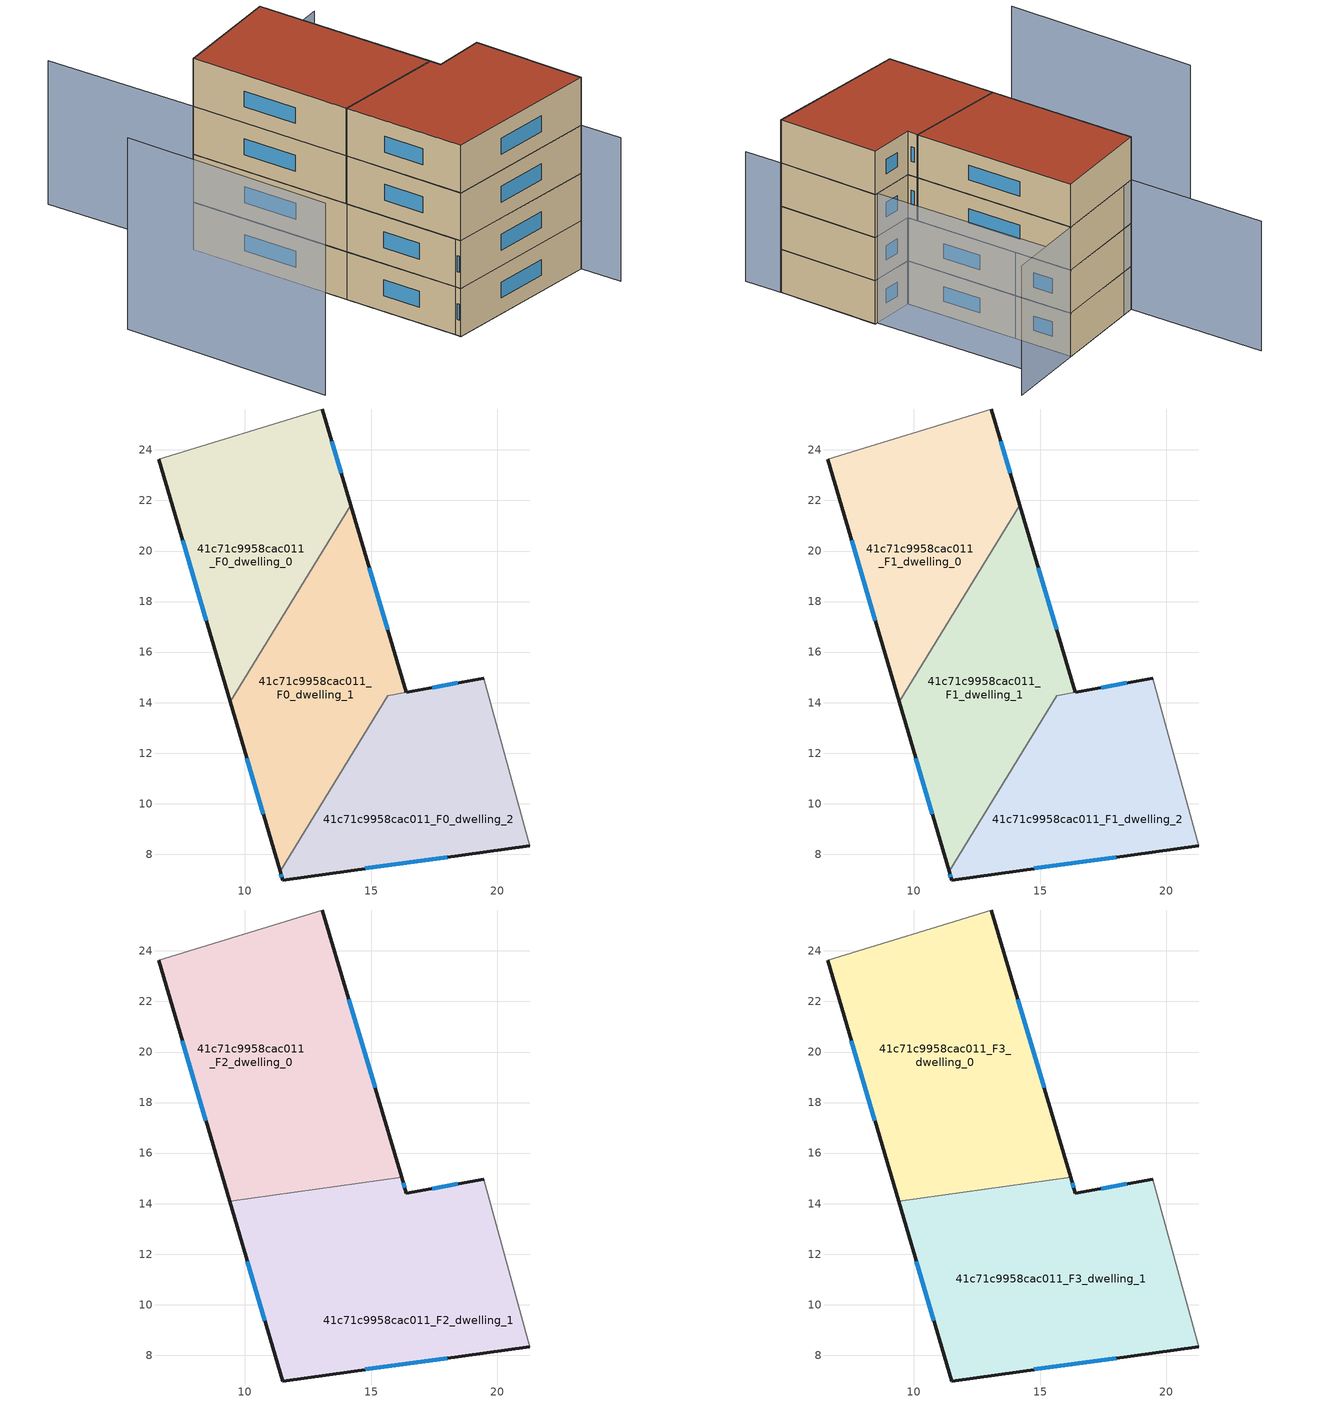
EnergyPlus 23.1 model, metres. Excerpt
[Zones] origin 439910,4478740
41c71c9958cac011_F0_dwelling_0
 floor ground (EU_floor_Construction): 9.43,14.03 14.2,21.81 13.07,25.62 6.6,23.63 z0
 wall outside (EU_wall_Construction): 9.43,14.03 6.6,23.63 / 13.07,25.62 14.2,21.81 z0:3
 wall adiabatic (EU_wall_Construction): 6.6,23.63 13.07,25.62 z0:3
 wall to 41c71c9958cac011_F0_dwelling_1 (EU_wall_Construction): 14.2,21.81 9.43,14.03 z0:3
 window (EU_Window_Construction): 8.48,17.24 7.54,20.42 / 13.45,24.35 13.83,23.08 z1:2
41c71c9958cac011_F0_dwelling_1
 floor ground (EU_floor_Construction): 11.4,7.34 15.66,14.27 16.4,14.4 14.2,21.81 9.43,14.03 z0
 wall outside (EU_wall_Construction): 11.4,7.34 9.43,14.03 / 14.2,21.81 16.4,14.4 z0:3
 wall to 41c71c9958cac011_F0_dwelling_2 (EU_wall_Construction): 16.4,14.4 15.66,14.27 11.4,7.34 z0:3
 window (EU_Window_Construction): 10.74,9.57 10.09,11.79 / 14.94,19.33 15.67,16.88 z1:2
41c71c9958cac011_F0_dwelling_2
 floor ground (EU_floor_Construction): 21.29,8.35 19.46,14.97 15.66,14.27 11.4,7.34 11.51,6.98 z0
 wall outside (EU_wall_Construction): 16.41,14.4 19.46,14.97 / 21.29,8.35 11.51,6.98 11.4,7.34 z0:3
 wall adiabatic (EU_wall_Construction): 19.46,14.97 21.29,8.35 z0:3
 window (EU_Window_Construction): 11.47,7.1 11.44,7.22 / 17.43,14.59 18.44,14.78 / 18.02,7.89 14.78,7.44 z1:2
41c71c9958cac011_F1_dwelling_0
 floor to 41c71c9958cac011_F0_dwelling_0 (EU_floor_Construction): 9.43,14.03 14.2,21.81 13.07,25.62 6.6,23.63 z3
 wall outside (EU_wall_Construction): 9.43,14.03 6.6,23.63 / 13.07,25.62 14.2,21.81 z3:6
 wall adiabatic (EU_wall_Construction): 6.6,23.63 13.07,25.62 z3:6
 wall to 41c71c9958cac011_F1_dwelling_1 (EU_wall_Construction): 14.2,21.81 9.43,14.03 z3:6
 window (EU_Window_Construction): 8.48,17.24 7.54,20.42 / 13.45,24.35 13.83,23.08 z4:5
41c71c9958cac011_F1_dwelling_1
 floor to 41c71c9958cac011_F0_dwelling_1 (EU_floor_Construction): 11.4,7.34 15.66,14.27 16.4,14.4 14.2,21.81 9.43,14.03 z3
 wall outside (EU_wall_Construction): 11.4,7.34 9.43,14.03 / 14.2,21.81 16.4,14.4 z3:6
 wall to 41c71c9958cac011_F1_dwelling_2 (EU_wall_Construction): 16.4,14.4 15.66,14.27 11.4,7.34 z3:6
 window (EU_Window_Construction): 10.74,9.57 10.09,11.79 / 14.94,19.33 15.67,16.88 z4:5
41c71c9958cac011_F1_dwelling_2
 floor to 41c71c9958cac011_F0_dwelling_2 (EU_floor_Construction): 21.29,8.35 19.46,14.97 15.66,14.27 11.4,7.34 11.51,6.98 z3
 wall outside (EU_wall_Construction): 16.41,14.4 19.46,14.97 / 21.29,8.35 11.51,6.98 11.4,7.34 z3:6
 wall adiabatic (EU_wall_Construction): 19.46,14.97 21.29,8.35 z3:6
 window (EU_Window_Construction): 11.47,7.1 11.44,7.22 / 17.43,14.59 18.44,14.78 / 18.02,7.89 14.78,7.44 z4:5
41c71c9958cac011_F2_dwelling_0
 floor to 41c71c9958cac011_F1_dwelling_0 (EU_floor_Construction): 9.47,14.11 14.2,21.81 13.07,25.62 6.6,23.63 9.41,14.1 z6
 floor to 41c71c9958cac011_F1_dwelling_1 (EU_floor_Construction): 16.21,15.05 14.2,21.81 9.47,14.11 z6
 wall outside (EU_wall_Construction): 9.41,14.1 6.6,23.63 / 13.07,25.62 16.21,15.05 z6:9
 wall adiabatic (EU_wall_Construction): 6.6,23.63 13.07,25.62 z6:9
 wall to 41c71c9958cac011_F2_dwelling_1 (EU_wall_Construction): 16.21,15.05 9.41,14.1 z6:9
 window (EU_Window_Construction): 8.47,17.29 7.54,20.44 / 14.12,22.09 15.16,18.58 z7:8
41c71c9958cac011_F2_dwelling_1
 floor to 41c71c9958cac011_F1_dwelling_1 (EU_floor_Construction): 16.21,15.05 9.47,14.11 9.43,14.03 z6; 11.4,7.34 15.66,14.27 16.4,14.4 16.21,15.05 9.43,14.03 z6
 floor to 41c71c9958cac011_F1_dwelling_2 (EU_floor_Construction): 21.29,8.35 19.46,14.97 15.66,14.27 11.4,7.34 11.51,6.98 z6
 wall outside (EU_wall_Construction): 21.29,8.35 11.51,6.98 9.41,14.1 / 16.21,15.05 16.4,14.4 19.46,14.97 z6:9
 wall adiabatic (EU_wall_Construction): 19.46,14.97 21.29,8.35 z6:9
 window (EU_Window_Construction): 18.02,7.89 14.78,7.44 / 10.81,9.36 10.11,11.72 / 16.27,14.83 16.34,14.62 / 17.42,14.59 18.44,14.78 z7:8
41c71c9958cac011_F3_dwelling_0
 floor to 41c71c9958cac011_F2_dwelling_0 (EU_floor_Construction): 16.21,15.05 13.07,25.62 6.6,23.63 9.41,14.1 z9
 wall outside (EU_wall_Construction): 9.41,14.1 6.6,23.63 / 13.07,25.62 16.21,15.05 z9:12
 wall adiabatic (EU_wall_Construction): 6.6,23.63 13.07,25.62 z9:12
 wall to 41c71c9958cac011_F3_dwelling_1 (EU_wall_Construction): 16.21,15.05 9.41,14.1 z9:12
 window (EU_Window_Construction): 8.47,17.29 7.54,20.44 / 14.12,22.09 15.16,18.58 z10:11
 roof outside (EU_roof_Construction): 13.07,25.62 16.21,15.05 9.41,14.1 6.6,23.63 z12
41c71c9958cac011_F3_dwelling_1
 floor to 41c71c9958cac011_F2_dwelling_1 (EU_floor_Construction): 21.29,8.35 19.46,14.97 16.4,14.4 16.21,15.05 9.41,14.1 11.51,6.98 z9
 wall outside (EU_wall_Construction): 21.29,8.35 11.51,6.98 9.41,14.1 / 16.21,15.05 16.4,14.4 19.46,14.97 z9:12
 wall adiabatic (EU_wall_Construction): 19.46,14.97 21.29,8.35 z9:12
 window (EU_Window_Construction): 18.02,7.89 14.78,7.44 / 10.81,9.36 10.11,11.72 / 16.27,14.83 16.34,14.62 / 17.42,14.59 18.44,14.78 z10:11
 roof outside (EU_roof_Construction): 19.46,14.97 21.29,8.35 11.51,6.98 9.41,14.1 16.21,15.05 16.4,14.4 z12
shading: -1.73,19.37 1.77,6.94 z0:12; 22.02,5.93 15.75,26.44 / 18.33,27.23 6.6,23.63 / 6.6,23.63 3.87,32.52 z0:9
[Building]
EU S2 Campaign: North Axis=0; Terrain=City; Solar Distribution=FullExterior
[Site:Location]
Madrid: Latitude=40.5; Longitude=-3.5; Time Zone=1; Elevation=609
[SizingPeriod:WeatherFileDays]
AnnualSizingPeriod: Begin Month=1; Begin Day of Month=1; End Month=12; End Day of Month=31; Day of Week for Start Day=Monday; Use Weather File Daylight Saving Period=No; Use Weather File Rain and Snow Indicators=No
[MATERIAL]
EU_InternalMass_Material: Roughness=MediumRough; Thickness=0.1; Conductivity=1; Density=1800; Specific Heat=900; Thermal Absorptance=0.9; Solar Absorptance=0.7; Visible Absorptance=0.7
[MATERIAL:NOMASS] Roughness=MediumRough; Thermal Absorptance=0.9; Solar Absorptance=0.7; Visible Absorptance=0.7
Name | Thermal Resistance
EU_wall_NoMass | 0.459673
EU_roof_NoMass | 0.495815
EU_floor_NoMass | 0.788942
[WINDOWMATERIAL:SIMPLEGLAZINGSYSTEM]
EU_Window_SimpleGlazing: UFactor=4.26103; Solar Heat Gain Coefficient=0.85; Visible Transmittance=0.85
[CONSTRUCTION]
EU_wall_Construction: EU_wall_NoMass
EU_roof_Construction: EU_roof_NoMass
EU_floor_Construction: EU_floor_NoMass
EU_InternalMass_Construction: EU_InternalMass_Material
EU_Window_Construction: EU_Window_SimpleGlazing
[ZONE] Type=1; Multiplier=1; Ceiling Height=autocalculate; Floor Area=autocalculate; Part of Total Floor Area=Yes
Name | Volume
41c71c9958cac011_F0_dwelling_0; 41c71c9958cac011_F1_dwelling_0 | 142.155
41c71c9958cac011_F2_dwelling_0 | 213.23
41c71c9958cac011_F3_dwelling_0 | 213.237
41c71c9958cac011_F0_dwelling_1; 41c71c9958cac011_F1_dwelling_1 | 142.991
41c71c9958cac011_F2_dwelling_1 | 213.234
41c71c9958cac011_F3_dwelling_1 | 213.245
41c71c9958cac011_F0_dwelling_2 | 141.327
41c71c9958cac011_F1_dwelling_2 | 141.326
[INTERNALMASS] Construction=EU_InternalMass_Construction
Name | Zone or ZoneList | Surface Area
41c71c9958cac011_F0_dwelling_0_EU_InternalMass | 41c71c9958cac011_F0_dwelling_0 | 47.3852
41c71c9958cac011_F0_dwelling_1_EU_InternalMass | 41c71c9958cac011_F0_dwelling_1 | 47.6622
41c71c9958cac011_F0_dwelling_2_EU_InternalMass | 41c71c9958cac011_F0_dwelling_2 | 47.1105
41c71c9958cac011_F1_dwelling_0_EU_InternalMass | 41c71c9958cac011_F1_dwelling_0 | 47.3852
41c71c9958cac011_F1_dwelling_1_EU_InternalMass | 41c71c9958cac011_F1_dwelling_1 | 47.6622
41c71c9958cac011_F1_dwelling_2_EU_InternalMass | 41c71c9958cac011_F1_dwelling_2 | 47.1105
41c71c9958cac011_F2_dwelling_0_EU_InternalMass | 41c71c9958cac011_F2_dwelling_0 | 71.0787
41c71c9958cac011_F2_dwelling_1_EU_InternalMass | 41c71c9958cac011_F2_dwelling_1 | 71.0813
41c71c9958cac011_F3_dwelling_0_EU_InternalMass | 41c71c9958cac011_F3_dwelling_0 | 71.0787
41c71c9958cac011_F3_dwelling_1_EU_InternalMass | 41c71c9958cac011_F3_dwelling_1 | 71.0813
[OTHEREQUIPMENT] Fuel Type=Electricity; Design Level Calculation Method=Watts/Area; Power per Zone Floor Area=1; Fraction Latent=0; Fraction Radiant=0; Fraction Lost=0; Carbon Dioxide Generation Rate=0; EndUse Subcategory=EU_Step8_InternalGains
Name | Zone or ZoneList or Space or SpaceList | Schedule
EU_Step8_InternalGain_41c71c9958cac011_F0_dwelling_0_f000 | 41c71c9958cac011_F0_dwelling_0 | EU_Step8_GainSchedule_41c71c9958cac011_F0_dwelling_0_f000
EU_Step8_InternalGain_41c71c9958cac011_F0_dwelling_1_f000 | 41c71c9958cac011_F0_dwelling_1 | EU_Step8_GainSchedule_41c71c9958cac011_F0_dwelling_1_f000
EU_Step8_InternalGain_41c71c9958cac011_F0_dwelling_2_f000 | 41c71c9958cac011_F0_dwelling_2 | EU_Step8_GainSchedule_41c71c9958cac011_F0_dwelling_2_f000
EU_Step8_InternalGain_41c71c9958cac011_F1_dwelling_0_f000 | 41c71c9958cac011_F1_dwelling_0 | EU_Step8_GainSchedule_41c71c9958cac011_F1_dwelling_0_f000
EU_Step8_InternalGain_41c71c9958cac011_F1_dwelling_1_f000 | 41c71c9958cac011_F1_dwelling_1 | EU_Step8_GainSchedule_41c71c9958cac011_F1_dwelling_1_f000
EU_Step8_InternalGain_41c71c9958cac011_F1_dwelling_2_f000 | 41c71c9958cac011_F1_dwelling_2 | EU_Step8_GainSchedule_41c71c9958cac011_F1_dwelling_2_f000
EU_Step8_InternalGain_41c71c9958cac011_F2_dwelling_0_f000 | 41c71c9958cac011_F2_dwelling_0 | EU_Step8_GainSchedule_41c71c9958cac011_F2_dwelling_0_f000
EU_Step8_InternalGain_41c71c9958cac011_F2_dwelling_1_f000 | 41c71c9958cac011_F2_dwelling_1 | EU_Step8_GainSchedule_41c71c9958cac011_F2_dwelling_1_f000
EU_Step8_InternalGain_41c71c9958cac011_F3_dwelling_0_f000 | 41c71c9958cac011_F3_dwelling_0 | EU_Step8_GainSchedule_41c71c9958cac011_F3_dwelling_0_f000
EU_Step8_InternalGain_41c71c9958cac011_F3_dwelling_1_f000 | 41c71c9958cac011_F3_dwelling_1 | EU_Step8_GainSchedule_41c71c9958cac011_F3_dwelling_1_f000
[ZONEVENTILATION:DESIGNFLOWRATE] Schedule=EU_AlwaysOn; Design Flow Rate Calculation Method=AirChanges/Hour; Air Changes per Hour=0.719161; Ventilation Type=Natural; Fan Pressure Rise=0; Fan Total Efficiency=1; Constant Term Coefficient=1; Temperature Term Coefficient=0; Velocity Term Coefficient=0; Velocity Squared Term Coefficient=0; Minimum Indoor Temperature=-100; Maximum Indoor Temperature=100; Delta Temperature=-100; Minimum Outdoor Temperature=-100; Maximum Outdoor Temperature=100; Maximum Wind Speed=40
Name | Zone or ZoneList or Space or SpaceList
EU_ConstantAir_41c71c9958cac011_F0_dwelling_0 | 41c71c9958cac011_F0_dwelling_0
EU_ConstantAir_41c71c9958cac011_F0_dwelling_1 | 41c71c9958cac011_F0_dwelling_1
EU_ConstantAir_41c71c9958cac011_F0_dwelling_2 | 41c71c9958cac011_F0_dwelling_2
EU_ConstantAir_41c71c9958cac011_F1_dwelling_0 | 41c71c9958cac011_F1_dwelling_0
EU_ConstantAir_41c71c9958cac011_F1_dwelling_1 | 41c71c9958cac011_F1_dwelling_1
EU_ConstantAir_41c71c9958cac011_F1_dwelling_2 | 41c71c9958cac011_F1_dwelling_2
EU_ConstantAir_41c71c9958cac011_F2_dwelling_0 | 41c71c9958cac011_F2_dwelling_0
EU_ConstantAir_41c71c9958cac011_F2_dwelling_1 | 41c71c9958cac011_F2_dwelling_1
EU_ConstantAir_41c71c9958cac011_F3_dwelling_0 | 41c71c9958cac011_F3_dwelling_0
EU_ConstantAir_41c71c9958cac011_F3_dwelling_1 | 41c71c9958cac011_F3_dwelling_1
[HVACTEMPLATE:THERMOSTAT] Constant Heating Setpoint=20; Constant Cooling Setpoint=50
EU_HeatOnly_41c71c9958cac011_F0_dwelling_0; EU_HeatOnly_41c71c9958cac011_F0_dwelling_1; EU_HeatOnly_41c71c9958cac011_F0_dwelling_2; EU_HeatOnly_41c71c9958cac011_F1_dwelling_0; EU_HeatOnly_41c71c9958cac011_F1_dwelling_1; EU_HeatOnly_41c71c9958cac011_F1_dwelling_2; EU_HeatOnly_41c71c9958cac011_F2_dwelling_0; EU_HeatOnly_41c71c9958cac011_F2_dwelling_1; EU_HeatOnly_41c71c9958cac011_F3_dwelling_0; EU_HeatOnly_41c71c9958cac011_F3_dwelling_1
[HVACTEMPLATE:ZONE:IDEALLOADSAIRSYSTEM] System Availability Schedule=EU_AlwaysOn; Maximum Heating Supply Air Temperature=50; Minimum Cooling Supply Air Temperature=13; Maximum Heating Supply Air Humidity Ratio=0.0156; Minimum Cooling Supply Air Humidity Ratio=0.0077; Heating Limit=NoLimit; Cooling Limit=NoLimit; Heating Availability Schedule=EU_AlwaysOn; Cooling Availability Schedule=EU_CoolingOff; Dehumidification Control Type=ConstantSensibleHeatRatio; Cooling Sensible Heat Ratio=0.7; Dehumidification Setpoint=60; Humidification Control Type=None; Humidification Setpoint=30; Outdoor Air Method=None; Outdoor Air Flow Rate per Person=0.00944; Outdoor Air Flow Rate per Zone Floor Area=0; Outdoor Air Flow Rate per Zone=0; Demand Controlled Ventilation Type=None; Outdoor Air Economizer Type=NoEconomizer; Heat Recovery Type=None; Sensible Heat Recovery Effectiveness=0.7; Latent Heat Recovery Effectiveness=0.65
Name | Template Thermostat
41c71c9958cac011_F0_dwelling_0 | EU_HeatOnly_41c71c9958cac011_F0_dwelling_0
41c71c9958cac011_F0_dwelling_1 | EU_HeatOnly_41c71c9958cac011_F0_dwelling_1
41c71c9958cac011_F0_dwelling_2 | EU_HeatOnly_41c71c9958cac011_F0_dwelling_2
41c71c9958cac011_F1_dwelling_0 | EU_HeatOnly_41c71c9958cac011_F1_dwelling_0
41c71c9958cac011_F1_dwelling_1 | EU_HeatOnly_41c71c9958cac011_F1_dwelling_1
41c71c9958cac011_F1_dwelling_2 | EU_HeatOnly_41c71c9958cac011_F1_dwelling_2
41c71c9958cac011_F2_dwelling_0 | EU_HeatOnly_41c71c9958cac011_F2_dwelling_0
41c71c9958cac011_F2_dwelling_1 | EU_HeatOnly_41c71c9958cac011_F2_dwelling_1
41c71c9958cac011_F3_dwelling_0 | EU_HeatOnly_41c71c9958cac011_F3_dwelling_0
41c71c9958cac011_F3_dwelling_1 | EU_HeatOnly_41c71c9958cac011_F3_dwelling_1
[SIZING:ZONE] Zone Cooling Design Supply Air Temperature Input Method=SupplyAirTemperature; Zone Cooling Design Supply Air Temperature=13; Zone Heating Design Supply Air Temperature Input Method=SupplyAirTemperature; Zone Heating Design Supply Air Temperature=50; Zone Cooling Design Supply Air Humidity Ratio=0.008; Zone Heating Design Supply Air Humidity Ratio=0.008; Cooling Design Air Flow Method=DesignDay; Cooling Design Air Flow Rate=0; Cooling Minimum Air Flow per Zone Floor Area=0.000762; Cooling Minimum Air Flow=0; Cooling Minimum Air Flow Fraction=0.2; Heating Design Air Flow Method=DesignDay; Heating Design Air Flow Rate=0; Heating Maximum Air Flow per Zone Floor Area=0.002032; Heating Maximum Air Flow=0.141576; Heating Maximum Air Flow Fraction=0.3; Account for Dedicated Outdoor Air System=No; Dedicated Outdoor Air System Control Strategy=NeutralSupplyAir; Dedicated Outdoor Air Low Setpoint Temperature for Design=autosize; Dedicated Outdoor Air High Setpoint Temperature for Design=autosize; Zone Load Sizing Method=Sensible Load Only No Latent Load; Zone Latent Cooling Design Supply Air Humidity Ratio Input Method=HumidityRatioDifference; Zone Cooling Design Supply Air Humidity Ratio Difference=0.005; Zone Latent Heating Design Supply Air Humidity Ratio Input Method=HumidityRatioDifference; Zone Humidification Design Supply Air Humidity Ratio Difference=0.005
41c71c9958cac011_F0_dwelling_0; 41c71c9958cac011_F0_dwelling_1; 41c71c9958cac011_F0_dwelling_2; 41c71c9958cac011_F1_dwelling_0; 41c71c9958cac011_F1_dwelling_1; 41c71c9958cac011_F1_dwelling_2; 41c71c9958cac011_F2_dwelling_0; 41c71c9958cac011_F2_dwelling_1; 41c71c9958cac011_F3_dwelling_0; 41c71c9958cac011_F3_dwelling_1
[SCHEDULE:CONSTANT]
Name | Hourly Value
EU_AlwaysOn | 1
EU_CoolingOff | 0
[SCHEDULE:FILE] Column Number=1; Rows to Skip at Top=0; Number of Hours of Data=8760; Column Separator=Comma; Interpolate to Timestep=No; Minutes per Item=60; Adjust Schedule for Daylight Savings=Yes
Name | File
EU_Step8_GainSchedule_41c71c9958cac011_F0_dwelling_0_f000 | ../../schedules/41c71c9958cac011/41c71c9958cac011_F0_dwelling_0_f000_gain.csv
EU_Step8_GainSchedule_41c71c9958cac011_F0_dwelling_1_f000 | ../../schedules/41c71c9958cac011/41c71c9958cac011_F0_dwelling_1_f000_gain.csv
EU_Step8_GainSchedule_41c71c9958cac011_F0_dwelling_2_f000 | ../../schedules/41c71c9958cac011/41c71c9958cac011_F0_dwelling_2_f000_gain.csv
EU_Step8_GainSchedule_41c71c9958cac011_F1_dwelling_0_f000 | ../../schedules/41c71c9958cac011/41c71c9958cac011_F1_dwelling_0_f000_gain.csv
EU_Step8_GainSchedule_41c71c9958cac011_F1_dwelling_1_f000 | ../../schedules/41c71c9958cac011/41c71c9958cac011_F1_dwelling_1_f000_gain.csv
EU_Step8_GainSchedule_41c71c9958cac011_F1_dwelling_2_f000 | ../../schedules/41c71c9958cac011/41c71c9958cac011_F1_dwelling_2_f000_gain.csv
EU_Step8_GainSchedule_41c71c9958cac011_F2_dwelling_0_f000 | ../../schedules/41c71c9958cac011/41c71c9958cac011_F2_dwelling_0_f000_gain.csv
EU_Step8_GainSchedule_41c71c9958cac011_F2_dwelling_1_f000 | ../../schedules/41c71c9958cac011/41c71c9958cac011_F2_dwelling_1_f000_gain.csv
EU_Step8_GainSchedule_41c71c9958cac011_F3_dwelling_0_f000 | ../../schedules/41c71c9958cac011/41c71c9958cac011_F3_dwelling_0_f000_gain.csv
EU_Step8_GainSchedule_41c71c9958cac011_F3_dwelling_1_f000 | ../../schedules/41c71c9958cac011/41c71c9958cac011_F3_dwelling_1_f000_gain.csv
